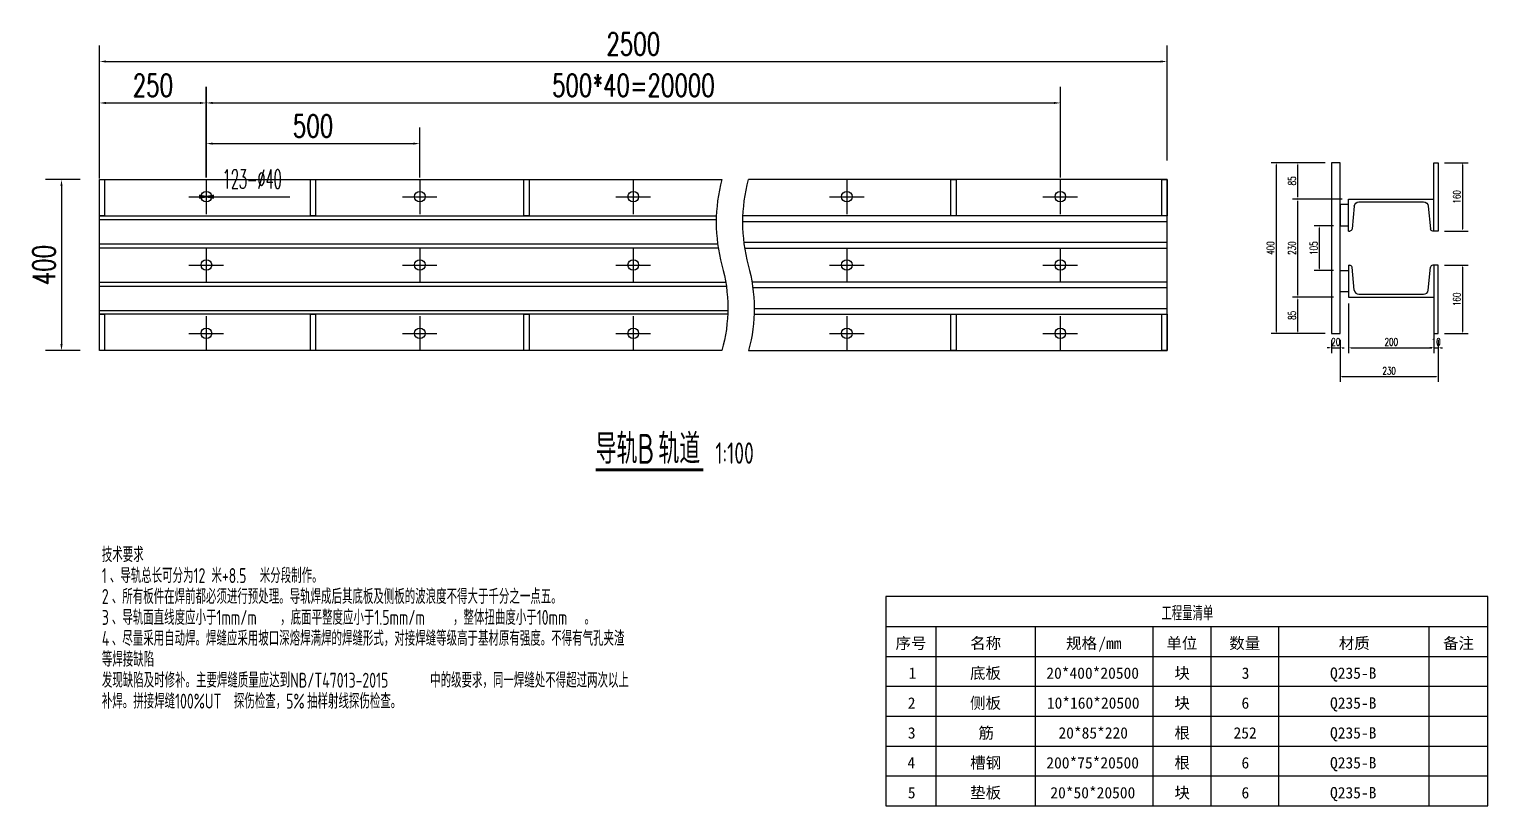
# Model space of a CAD drawing. Header units: millimetres. Extents: x -1443632 to -1307761, y 1430256 to 1527696.
# Drawn here: x -1438928 to -1435512, y 1500694 to 1502513 of the extents above; entities that cross this region are included whole.
import ezdxf

# ---------------------------------------------------------------- set-up
doc = ezdxf.new("R2010")
doc.units = ezdxf.units.MM
doc.header["$LTSCALE"] = 10
doc.layers.get('DEFPOINTS').update_dxf_attribs({"linetype": 'CONTINUOUS'})
for name, color, linetype in [('PUB_DIM', 3, 'CONTINUOUS'), ('PUB_TEXT', 7, 'CONTINUOUS'), ('W-STEEL_FRAME钢架', 3, 'CONTINUOUS'), ('WALL', 9, 'CONTINUOUS'), ('景-通用-文字', 7, 'CONTINUOUS'), ('钢', 172, 'CONTINUOUS')]:
    doc.layers.add(name, color=color, linetype=linetype)
doc.styles.add('_TCH_DIM', font='SIMPLEX.shx', dxfattribs={"width": 0.7, "bigfont": 'GBCBIG.shx'})
doc.styles.add('_TCH_TAB', font='SIMPLEX', dxfattribs={"bigfont": 'GBCBIG'})
doc.styles.get("Standard").update_dxf_attribs({"font": 'tssdeng.shx', "width": 0.7, "bigfont": 'hztxt.shx'})
doc.styles.add('STANDARD_T3', font='simplex.shx', dxfattribs={"width": 0.7, "bigfont": 'gbcbig.shx'})
doc.styles.add('图框', font='')
doc.styles.get('图框').set_extended_font_data('SimSun')
doc.dimstyles.new('W&&15', dxfattribs={"dimtxt": 52.5, "dimasz": 15, "dimexe": 37.5, "dimexo": 45, "dimgap": 15, "dimtad": 1, "dimdec": 0, "dimzin": 0, "dimdsep": 46, "dimtxsty": 'STANDARD_T3', "dimcen": 0.09, "dimclrd": 1, "dimclre": 1, "dimclrt": 7, "dimazin": 2, "dimtfac": 1, "dimtdec": 0, "dimtix": 1, "dimtmove": 2, "dimatfit": 3, "dimfxl": 0, "dimtolj": 1, "dimtzin": 0, "dimarcsym": 0})
doc.dimstyles.new('W&&5', dxfattribs={"dimtxt": 17.5, "dimasz": 5, "dimexe": 12.5, "dimexo": 15, "dimgap": 5, "dimtad": 1, "dimdec": 0, "dimzin": 0, "dimdsep": 46, "dimtxsty": 'STANDARD_T3', "dimcen": 0.09, "dimclrd": 1, "dimclre": 1, "dimclrt": 7, "dimazin": 2, "dimtfac": 1, "dimtdec": 0, "dimtix": 1, "dimtmove": 2, "dimatfit": 3, "dimfxl": 0, "dimtolj": 1, "dimtzin": 0, "dimarcsym": 0})

# ---------------------------------------------------------------- blocks, each defined once
blk = doc.blocks.new('A$C142B241B')
at = {"layer": 'W-STEEL_FRAME钢架', "color": 4}
for p, q in [((0, 75), (0, 0)), ((0, 75), (2.7, 75)), ((13.3, 16.9), (8.2, 70)), ((186.7, 16.9), (191.8, 70)), ((200, 75), (197.3, 75)), ((200, 75), (200, 0)), ((0, 0), (200, 0)), ((24.3, 7), (175.7, 7))]:
    blk.add_line(p, q, dxfattribs=at)
for centre, radius, start, end in [((2.7, 69.5), 5.5, 5.7106, 90), ((197.3, 69.5), 5.5, 90, 174.2894), ((24.3, 18), 11, 185.7106, 270), ((175.7, 18), 11, 270, 354.2894)]:
    blk.add_arc(centre, radius, start, end, dxfattribs=at)
blk = doc.blocks.new('*D616')
at = {"layer": 'DEFPOINTS', "color": 0, "transparency": 16777216}
for p in [(-1436007.6, 1502200.1), (-1435878.5, 1502200.1), (-1435878.5, 1501800.1)]:
    blk.add_point(p, dxfattribs=at)
at = {"layer": 'PUB_DIM', "color": 1, "lineweight": -2, "transparency": 16777216}
for p, q in [((-1435893.5, 1502200.1), (-1436020.1, 1502200.1)), ((-1436007.6, 1501805.1), (-1436007.6, 1502195.1)), ((-1435893.5, 1501800.1), (-1436020.1, 1501800.1))]:
    blk.add_line(p, q, dxfattribs=at)
at = {"layer": 'PUB_DIM', "color": 1, "transparency": 16777216}
for points in [[(-1436008.5, 1502195.1), (-1436006.8, 1502195.1), (-1436007.6, 1502200.1)], [(-1436008.5, 1501805.1), (-1436006.8, 1501805.1), (-1436007.6, 1501800.1)]]:
    blk.add_solid(points, dxfattribs=at)
at = {"layer": 'PUB_DIM', "color": 7, "transparency": 16777216, "insert": (-1436021.4, 1502000.1), "char_height": 17.5, "attachment_point": 5, "rotation": 90, "style": 'STANDARD_T3'}
blk.add_mtext('\\A1;400', dxfattribs=at)
blk = doc.blocks.new('*D617')
at = {"layer": 'DEFPOINTS', "color": 0, "transparency": 16777216}
for p in [(-1435858.5, 1501800.1), (-1435628.5, 1501800.1), (-1435628.5, 1501699.1)]:
    blk.add_point(p, dxfattribs=at)
at = {"layer": 'PUB_DIM', "color": 1, "lineweight": -2, "transparency": 16777216}
for p, q in [((-1435858.5, 1501785.1), (-1435858.5, 1501686.6)), ((-1435628.5, 1501785.1), (-1435628.5, 1501686.6)), ((-1435853.5, 1501699.1), (-1435633.5, 1501699.1))]:
    blk.add_line(p, q, dxfattribs=at)
at = {"layer": 'PUB_DIM', "color": 1, "transparency": 16777216}
for points in [[(-1435853.5, 1501700), (-1435853.5, 1501698.3), (-1435858.5, 1501699.1)], [(-1435633.5, 1501700), (-1435633.5, 1501698.3), (-1435628.5, 1501699.1)]]:
    blk.add_solid(points, dxfattribs=at)
at = {"layer": 'PUB_DIM', "color": 7, "transparency": 16777216, "insert": (-1435743.5, 1501712.9), "char_height": 17.5, "attachment_point": 5, "style": 'STANDARD_T3'}
blk.add_mtext('\\A1;230', dxfattribs=at)
blk = doc.blocks.new('*D618')
at = {"layer": 'DEFPOINTS', "color": 0, "transparency": 16777216}
for p in [(-1435838.5, 1501885.1), (-1435638.5, 1501885.1), (-1435638.5, 1501766.7)]:
    blk.add_point(p, dxfattribs=at)
at = {"layer": 'PUB_DIM', "color": 1, "lineweight": -2, "transparency": 16777216}
for p, q in [((-1435838.5, 1501870.1), (-1435838.5, 1501754.2)), ((-1435638.5, 1501870.1), (-1435638.5, 1501754.2)), ((-1435833.5, 1501766.7), (-1435643.5, 1501766.7))]:
    blk.add_line(p, q, dxfattribs=at)
at = {"layer": 'PUB_DIM', "color": 1, "transparency": 16777216}
for points in [[(-1435833.5, 1501767.5), (-1435833.5, 1501765.8), (-1435838.5, 1501766.7)], [(-1435643.5, 1501767.5), (-1435643.5, 1501765.8), (-1435638.5, 1501766.7)]]:
    blk.add_solid(points, dxfattribs=at)
at = {"layer": 'PUB_DIM', "color": 7, "transparency": 16777216, "insert": (-1435738.5, 1501780.4), "char_height": 17.5, "attachment_point": 5, "style": 'STANDARD_T3'}
blk.add_mtext('\\A1;200', dxfattribs=at)
blk = doc.blocks.new('*D530')
at = {"layer": 'DEFPOINTS', "color": 0, "transparency": 16777216}
for p in [(-1435878.5, 1501800.1), (-1435858.5, 1501800.1), (-1435858.5, 1501766.7)]:
    blk.add_point(p, dxfattribs=at)
at = {"layer": 'PUB_DIM', "color": 1, "lineweight": -2, "transparency": 16777216}
for p, q in [((-1435883.5, 1501766.7), (-1435888.5, 1501766.7)), ((-1435878.5, 1501785.1), (-1435878.5, 1501754.2)), ((-1435878.5, 1501766.7), (-1435858.5, 1501766.7)), ((-1435858.5, 1501785.1), (-1435858.5, 1501754.2)), ((-1435853.5, 1501766.7), (-1435848.5, 1501766.7))]:
    blk.add_line(p, q, dxfattribs=at)
at = {"layer": 'PUB_DIM', "color": 1, "transparency": 16777216}
for points in [[(-1435883.5, 1501767.5), (-1435883.5, 1501765.8), (-1435878.5, 1501766.7)], [(-1435853.5, 1501767.5), (-1435853.5, 1501765.8), (-1435858.5, 1501766.7)]]:
    blk.add_solid(points, dxfattribs=at)
at = {"layer": 'PUB_DIM', "color": 7, "transparency": 16777216, "insert": (-1435868.5, 1501780.4), "char_height": 17.5, "attachment_point": 5, "style": 'STANDARD_T3'}
blk.add_mtext('\\A1;20', dxfattribs=at)
blk = doc.blocks.new('*D531')
at = {"layer": 'DEFPOINTS', "color": 0, "transparency": 16777216}
for p in [(-1435638.5, 1501800.1), (-1435628.5, 1501800.1), (-1435628.5, 1501766.7)]:
    blk.add_point(p, dxfattribs=at)
at = {"layer": 'PUB_DIM', "color": 1, "lineweight": -2, "transparency": 16777216}
for p, q in [((-1435643.5, 1501766.7), (-1435648.5, 1501766.7)), ((-1435638.5, 1501785.1), (-1435638.5, 1501754.2)), ((-1435638.5, 1501766.7), (-1435628.5, 1501766.7)), ((-1435628.5, 1501785.1), (-1435628.5, 1501754.2)), ((-1435623.5, 1501766.7), (-1435618.5, 1501766.7))]:
    blk.add_line(p, q, dxfattribs=at)
at = {"layer": 'PUB_DIM', "color": 1, "transparency": 16777216}
for points in [[(-1435643.5, 1501767.5), (-1435643.5, 1501765.8), (-1435638.5, 1501766.7)], [(-1435623.5, 1501767.5), (-1435623.5, 1501765.8), (-1435628.5, 1501766.7)]]:
    blk.add_solid(points, dxfattribs=at)
at = {"layer": 'PUB_DIM', "color": 7, "transparency": 16777216, "insert": (-1435633.5, 1501780.4), "char_height": 17.5, "attachment_point": 5, "style": 'STANDARD_T3'}
blk.add_mtext('\\A1;10', dxfattribs=at)
blk = doc.blocks.new('*D619')
at = {"layer": 'DEFPOINTS', "color": 0, "transparency": 16777216}
for p in [(-1435957.2, 1502115.1), (-1435838.5, 1502115.1), (-1435858.5, 1501885.1)]:
    blk.add_point(p, dxfattribs=at)
at = {"layer": 'PUB_DIM', "color": 1, "lineweight": -2, "transparency": 16777216}
for p, q in [((-1435853.5, 1502115.1), (-1435969.7, 1502115.1)), ((-1435957.2, 1501890.1), (-1435957.2, 1502110.1)), ((-1435873.5, 1501885.1), (-1435969.7, 1501885.1))]:
    blk.add_line(p, q, dxfattribs=at)
at = {"layer": 'PUB_DIM', "color": 1, "transparency": 16777216}
for points in [[(-1435958.1, 1502110.1), (-1435956.4, 1502110.1), (-1435957.2, 1502115.1)], [(-1435958.1, 1501890.1), (-1435956.4, 1501890.1), (-1435957.2, 1501885.1)]]:
    blk.add_solid(points, dxfattribs=at)
at = {"layer": 'PUB_DIM', "color": 7, "transparency": 16777216, "insert": (-1435971, 1502000.1), "char_height": 17.5, "attachment_point": 5, "rotation": 90, "style": 'STANDARD_T3'}
blk.add_mtext('\\A1;230', dxfattribs=at)
blk = doc.blocks.new('*D620')
at = {"layer": 'DEFPOINTS', "color": 0, "transparency": 16777216}
for p in [(-1435628.5, 1501960.1), (-1435571.3, 1501960.1), (-1435628.5, 1501800.1)]:
    blk.add_point(p, dxfattribs=at)
at = {"layer": 'PUB_DIM', "color": 1, "lineweight": -2, "transparency": 16777216}
for p, q in [((-1435613.5, 1501960.1), (-1435558.8, 1501960.1)), ((-1435571.3, 1501805.1), (-1435571.3, 1501955.1)), ((-1435613.5, 1501800.1), (-1435558.8, 1501800.1))]:
    blk.add_line(p, q, dxfattribs=at)
at = {"layer": 'PUB_DIM', "color": 1, "transparency": 16777216}
for points in [[(-1435572.2, 1501955.1), (-1435570.5, 1501955.1), (-1435571.3, 1501960.1)], [(-1435572.2, 1501805.1), (-1435570.5, 1501805.1), (-1435571.3, 1501800.1)]]:
    blk.add_solid(points, dxfattribs=at)
at = {"layer": 'PUB_DIM', "color": 7, "transparency": 16777216, "insert": (-1435585.1, 1501880.1), "char_height": 17.5, "attachment_point": 5, "rotation": 90, "style": 'STANDARD_T3'}
blk.add_mtext('\\A1;160', dxfattribs=at)
blk = doc.blocks.new('*D621')
at = {"layer": 'DEFPOINTS', "color": 0, "transparency": 16777216}
for p in [(-1435628.5, 1502200.1), (-1435571.3, 1502200.1), (-1435628.5, 1502040.1)]:
    blk.add_point(p, dxfattribs=at)
at = {"layer": 'PUB_DIM', "color": 1, "lineweight": -2, "transparency": 16777216}
for p, q in [((-1435613.5, 1502200.1), (-1435558.8, 1502200.1)), ((-1435571.3, 1502045.1), (-1435571.3, 1502195.1)), ((-1435613.5, 1502040.1), (-1435558.8, 1502040.1))]:
    blk.add_line(p, q, dxfattribs=at)
at = {"layer": 'PUB_DIM', "color": 1, "transparency": 16777216}
for points in [[(-1435572.2, 1502195.1), (-1435570.5, 1502195.1), (-1435571.3, 1502200.1)], [(-1435572.2, 1502045.1), (-1435570.5, 1502045.1), (-1435571.3, 1502040.1)]]:
    blk.add_solid(points, dxfattribs=at)
at = {"layer": 'PUB_DIM', "color": 7, "transparency": 16777216, "insert": (-1435585.1, 1502120.1), "char_height": 17.5, "attachment_point": 5, "rotation": 90, "style": 'STANDARD_T3'}
blk.add_mtext('\\A1;160', dxfattribs=at)
blk = doc.blocks.new('*D532')
at = {"layer": 'DEFPOINTS', "color": 0, "transparency": 16777216}
for p in [(-1435957.2, 1501885.1), (-1435858.5, 1501885.1), (-1435878.5, 1501800.1)]:
    blk.add_point(p, dxfattribs=at)
at = {"layer": 'PUB_DIM', "color": 1, "lineweight": -2, "transparency": 16777216}
for p, q in [((-1435873.5, 1501885.1), (-1435969.7, 1501885.1)), ((-1435957.2, 1501805.1), (-1435957.2, 1501880.1)), ((-1435893.5, 1501800.1), (-1435969.7, 1501800.1))]:
    blk.add_line(p, q, dxfattribs=at)
at = {"layer": 'PUB_DIM', "color": 1, "transparency": 16777216}
for points in [[(-1435958.1, 1501880.1), (-1435956.4, 1501880.1), (-1435957.2, 1501885.1)], [(-1435958.1, 1501805.1), (-1435956.4, 1501805.1), (-1435957.2, 1501800.1)]]:
    blk.add_solid(points, dxfattribs=at)
at = {"layer": 'PUB_DIM', "color": 7, "transparency": 16777216, "insert": (-1435971, 1501842.6), "char_height": 17.5, "attachment_point": 5, "rotation": 90, "style": 'STANDARD_T3'}
blk.add_mtext('\\A1;85', dxfattribs=at)
blk = doc.blocks.new('*D533')
at = {"layer": 'DEFPOINTS', "color": 0, "transparency": 16777216}
for p in [(-1435957.2, 1502200.1), (-1435878.5, 1502200.1), (-1435858.5, 1502115.1)]:
    blk.add_point(p, dxfattribs=at)
at = {"layer": 'PUB_DIM', "color": 1, "lineweight": -2, "transparency": 16777216}
for p, q in [((-1435893.5, 1502200.1), (-1435969.7, 1502200.1)), ((-1435957.2, 1502120.1), (-1435957.2, 1502195.1)), ((-1435873.5, 1502115.1), (-1435969.7, 1502115.1))]:
    blk.add_line(p, q, dxfattribs=at)
at = {"layer": 'PUB_DIM', "color": 1, "transparency": 16777216}
for points in [[(-1435958.1, 1502195.1), (-1435956.4, 1502195.1), (-1435957.2, 1502200.1)], [(-1435958.1, 1502120.1), (-1435956.4, 1502120.1), (-1435957.2, 1502115.1)]]:
    blk.add_solid(points, dxfattribs=at)
at = {"layer": 'PUB_DIM', "color": 7, "transparency": 16777216, "insert": (-1435971, 1502157.6), "char_height": 17.5, "attachment_point": 5, "rotation": 90, "style": 'STANDARD_T3'}
blk.add_mtext('\\A1;85', dxfattribs=at)
blk = doc.blocks.new('*D622')
at = {"layer": 'DEFPOINTS', "color": 0, "transparency": 16777216}
for p in [(-1435906.5, 1502052.6), (-1435858.5, 1502052.6), (-1435858.5, 1501947.6)]:
    blk.add_point(p, dxfattribs=at)
at = {"layer": 'PUB_DIM', "color": 1, "lineweight": -2, "transparency": 16777216}
for p, q in [((-1435873.5, 1502052.6), (-1435919, 1502052.6)), ((-1435906.5, 1501952.6), (-1435906.5, 1502047.6)), ((-1435873.5, 1501947.6), (-1435919, 1501947.6))]:
    blk.add_line(p, q, dxfattribs=at)
at = {"layer": 'PUB_DIM', "color": 1, "transparency": 16777216}
for points in [[(-1435907.3, 1502047.6), (-1435905.6, 1502047.6), (-1435906.5, 1502052.6)], [(-1435907.3, 1501952.6), (-1435905.6, 1501952.6), (-1435906.5, 1501947.6)]]:
    blk.add_solid(points, dxfattribs=at)
at = {"layer": 'PUB_DIM', "color": 7, "transparency": 16777216, "insert": (-1435920.2, 1502000.1), "char_height": 17.5, "attachment_point": 5, "rotation": 90, "style": 'STANDARD_T3'}
blk.add_mtext('\\A1;105', dxfattribs=at)
blk = doc.blocks.new('*D605')
at = {"layer": 'DEFPOINTS', "color": 0, "transparency": 16777216}
for p in [(-1438513.8, 1502340), (-1438763.7, 1502117.9), (-1438513.8, 1502120.3)]:
    blk.add_point(p, dxfattribs=at)
at = {"layer": 'WALL', "color": 1, "lineweight": -2, "transparency": 16777216}
for p, q in [((-1438763.7, 1502162.9), (-1438763.7, 1502377.5)), ((-1438513.8, 1502165.3), (-1438513.8, 1502377.5)), ((-1438748.7, 1502340), (-1438528.8, 1502340))]:
    blk.add_line(p, q, dxfattribs=at)
at = {"layer": 'WALL', "color": 1, "transparency": 16777216}
for points in [[(-1438748.7, 1502342.5), (-1438748.7, 1502337.5), (-1438763.7, 1502340)], [(-1438528.8, 1502342.5), (-1438528.8, 1502337.5), (-1438513.8, 1502340)]]:
    blk.add_solid(points, dxfattribs=at)
at = {"layer": 'WALL', "color": 7, "transparency": 16777216, "insert": (-1438638.8, 1502381.3), "char_height": 52.5, "attachment_point": 5, "style": 'STANDARD_T3'}
blk.add_mtext('\\A1;250', dxfattribs=at)
blk = doc.blocks.new('*D606')
at = {"layer": 'DEFPOINTS', "color": 0, "transparency": 16777216}
for p in [(-1436263.7, 1502437.1), (-1438763.7, 1502160.4), (-1436263.7, 1502160.4)]:
    blk.add_point(p, dxfattribs=at)
at = {"layer": 'WALL', "color": 1, "lineweight": -2, "transparency": 16777216}
for p, q in [((-1438763.7, 1502205.4), (-1438763.7, 1502474.6)), ((-1436263.7, 1502205.4), (-1436263.7, 1502474.6)), ((-1438748.7, 1502437.1), (-1436278.7, 1502437.1))]:
    blk.add_line(p, q, dxfattribs=at)
at = {"layer": 'WALL', "color": 1, "transparency": 16777216}
for points in [[(-1438748.7, 1502439.6), (-1438748.7, 1502434.6), (-1438763.7, 1502437.1)], [(-1436278.7, 1502439.6), (-1436278.7, 1502434.6), (-1436263.7, 1502437.1)]]:
    blk.add_solid(points, dxfattribs=at)
at = {"layer": 'WALL', "color": 7, "transparency": 16777216, "insert": (-1437513.7, 1502478.3), "char_height": 52.5, "attachment_point": 5, "style": 'STANDARD_T3'}
blk.add_mtext('\\A1;2500', dxfattribs=at)
blk = doc.blocks.new('*D607')
at = {"layer": 'DEFPOINTS', "color": 0, "transparency": 16777216}
for p in [(-1436513.5, 1502340), (-1438513.5, 1502120.5), (-1436513.5, 1502120.5)]:
    blk.add_point(p, dxfattribs=at)
at = {"layer": 'WALL', "color": 1, "lineweight": -2, "transparency": 16777216}
for p, q in [((-1438513.5, 1502165.5), (-1438513.5, 1502377.5)), ((-1436513.5, 1502165.5), (-1436513.5, 1502377.5)), ((-1438498.5, 1502340), (-1436528.5, 1502340))]:
    blk.add_line(p, q, dxfattribs=at)
at = {"layer": 'WALL', "color": 1, "transparency": 16777216}
for points in [[(-1438498.5, 1502342.5), (-1438498.5, 1502337.5), (-1438513.5, 1502340)], [(-1436528.5, 1502342.5), (-1436528.5, 1502337.5), (-1436513.5, 1502340)]]:
    blk.add_solid(points, dxfattribs=at)
at = {"layer": 'WALL', "color": 7, "transparency": 16777216, "insert": (-1437513.5, 1502381.3), "char_height": 52.5, "attachment_point": 5, "style": 'STANDARD_T3'}
blk.add_mtext('\\A1;500*40=20000', dxfattribs=at)
blk = doc.blocks.new('*D608')
at = {"layer": 'DEFPOINTS', "color": 0, "transparency": 16777216}
for p in [(-1438013.8, 1502244.8), (-1438513.5, 1502120.5), (-1438013.8, 1502120.2)]:
    blk.add_point(p, dxfattribs=at)
at = {"layer": 'WALL', "color": 1, "lineweight": -2, "transparency": 16777216}
for p, q in [((-1438513.5, 1502165.5), (-1438513.5, 1502282.3)), ((-1438013.8, 1502165.2), (-1438013.8, 1502282.3)), ((-1438498.5, 1502244.8), (-1438028.8, 1502244.8))]:
    blk.add_line(p, q, dxfattribs=at)
at = {"layer": 'WALL', "color": 1, "transparency": 16777216}
for points in [[(-1438498.5, 1502247.3), (-1438498.5, 1502242.3), (-1438513.5, 1502244.8)], [(-1438028.8, 1502247.3), (-1438028.8, 1502242.3), (-1438013.8, 1502244.8)]]:
    blk.add_solid(points, dxfattribs=at)
at = {"layer": 'WALL', "color": 7, "transparency": 16777216, "insert": (-1438263.7, 1502286.1), "char_height": 52.5, "attachment_point": 5, "style": 'STANDARD_T3'}
blk.add_mtext('\\A1;500', dxfattribs=at)
blk = doc.blocks.new('*D609')
at = {"layer": 'DEFPOINTS', "color": 0, "transparency": 16777216}
for p in [(-1438763.7, 1502160.4), (-1438852.8, 1501760.2), (-1438763.7, 1501760.2)]:
    blk.add_point(p, dxfattribs=at)
at = {"layer": 'WALL', "color": 1, "lineweight": -2, "transparency": 16777216}
for p, q in [((-1438808.7, 1502160.4), (-1438890.3, 1502160.4)), ((-1438852.8, 1502145.4), (-1438852.8, 1501775.2)), ((-1438808.7, 1501760.2), (-1438890.3, 1501760.2))]:
    blk.add_line(p, q, dxfattribs=at)
at = {"layer": 'WALL', "color": 1, "transparency": 16777216}
for points in [[(-1438855.3, 1502145.4), (-1438850.3, 1502145.4), (-1438852.8, 1502160.4)], [(-1438855.3, 1501775.2), (-1438850.3, 1501775.2), (-1438852.8, 1501760.2)]]:
    blk.add_solid(points, dxfattribs=at)
at = {"layer": 'WALL', "color": 7, "transparency": 16777216, "insert": (-1438894, 1501960.3), "char_height": 52.5, "attachment_point": 5, "rotation": 90, "style": 'STANDARD_T3'}
blk.add_mtext('\\A1;400', dxfattribs=at)

msp = doc.modelspace()

# ---------------------------------------------------------------- linework, layer by layer
at = {"layer": 'WALL', "color": 1}
for points in [[(-1438531.1, 1502120.5, 9.9, 0, 0), (-1438501.1, 1502120.5, 0, 0, 0)], [(-1438496, 1502120.5, 9.9, 0, 0), (-1438526, 1502120.5, 0, 0, 0)]]:
    msp.add_lwpolyline(points, format="xyseb", dxfattribs=at)
msp.add_lwpolyline([(-1438526, 1502120.5), (-1438501.1, 1502120.5), (-1438318.3, 1502120.5)], dxfattribs=at)
at = {"layer": 'WALL', "color": 3, "const_width": 7}
msp.add_lwpolyline([(-1437601.9, 1501481.1), (-1437349.4, 1501481.1)], dxfattribs=at)
at = {"layer": '景-通用-文字'}
msp.add_lwpolyline([(-1436922.1, 1500694.1), (-1435512.4, 1500694.1), (-1435512.4, 1501184.1), (-1436922.1, 1501184.1)], close=True, dxfattribs=at)
for points in [[(-1436922.1, 1501114.1), (-1435512.4, 1501114.1)], [(-1436805, 1501114.1), (-1436805, 1500694.1)], [(-1436572.6, 1501114.1), (-1436572.6, 1500694.1)], [(-1436297, 1501114.1), (-1436297, 1500694.1)], [(-1436160.9, 1501114.1), (-1436160.9, 1500694.1)], [(-1436002.4, 1501114.1), (-1436002.4, 1500694.1)], [(-1435650.4, 1501114.1), (-1435650.4, 1500694.1)], [(-1436922.1, 1501044.1), (-1435512.4, 1501044.1)], [(-1436922.1, 1500974.1), (-1435512.4, 1500974.1)], [(-1436922.1, 1500904.1), (-1435512.4, 1500904.1)], [(-1436922.1, 1500834.1), (-1435512.4, 1500834.1)], [(-1436922.1, 1500764.1), (-1435512.4, 1500764.1)]]:
    msp.add_lwpolyline(points, dxfattribs=at)
at = {"layer": '钢'}
for p, q in [((-1438513.7, 1502160.4), (-1438513.7, 1502079.9)), ((-1438013.8, 1502160.4), (-1438013.8, 1502079.9)), ((-1437513.8, 1502160.4), (-1437513.8, 1502079.9)), ((-1437013.6, 1502160.4), (-1437013.6, 1502079.9)), ((-1436513.7, 1502160.4), (-1436513.7, 1502079.9)), ((-1438554.4, 1502120.3), (-1438473.3, 1502120.3)), ((-1438054.5, 1502120.3), (-1437973.4, 1502120.3)), ((-1437554.6, 1502120.3), (-1437473.4, 1502120.3)), ((-1437054.3, 1502120.3), (-1436973.2, 1502120.3)), ((-1436554.4, 1502120.3), (-1436473.3, 1502120.3)), ((-1438513.7, 1502000.6), (-1438513.7, 1501920.1)), ((-1438013.8, 1502000.6), (-1438013.8, 1501920.1)), ((-1437513.8, 1502000.6), (-1437513.8, 1501920.1)), ((-1437013.6, 1502000.6), (-1437013.6, 1501920.1)), ((-1436513.7, 1502000.6), (-1436513.7, 1501920.1)), ((-1438554.4, 1501960.5), (-1438473.3, 1501960.5)), ((-1438054.5, 1501960.5), (-1437973.4, 1501960.5)), ((-1437554.6, 1501960.5), (-1437473.4, 1501960.5)), ((-1437054.3, 1501960.5), (-1436973.2, 1501960.5)), ((-1436554.4, 1501960.5), (-1436473.3, 1501960.5)), ((-1438513.7, 1501840.4), (-1438513.7, 1501759.9)), ((-1438013.8, 1501840.4), (-1438013.8, 1501759.9)), ((-1437513.8, 1501840.4), (-1437513.8, 1501759.9)), ((-1437013.6, 1501840.4), (-1437013.6, 1501759.9)), ((-1436513.7, 1501840.4), (-1436513.7, 1501759.9)), ((-1438554.4, 1501800.3), (-1438473.3, 1501800.3)), ((-1438054.5, 1501800.3), (-1437973.4, 1501800.3)), ((-1437554.6, 1501800.3), (-1437473.4, 1501800.3)), ((-1437054.3, 1501800.3), (-1436973.2, 1501800.3)), ((-1436554.4, 1501800.3), (-1436473.3, 1501800.3))]:
    msp.add_line(p, q, dxfattribs=at)
for points in [[(-1435858.5, 1501800.1), (-1435858.5, 1502200.1), (-1435878.5, 1502200.1), (-1435878.5, 1501800.1)], [(-1435628.5, 1502200.1), (-1435628.5, 1502040.1), (-1435638.5, 1502040.1), (-1435638.5, 1502200.1)], [(-1438763.7, 1502160.4), (-1438751.7, 1502160.4), (-1438751.7, 1502075.4), (-1438763.7, 1502075.4)], [(-1438269.7, 1502160.4), (-1438257.7, 1502160.4), (-1438257.7, 1502075.4), (-1438269.7, 1502075.4)], [(-1437769.8, 1502160.4), (-1437757.8, 1502160.4), (-1437757.8, 1502075.4), (-1437769.8, 1502075.4)], [(-1436769.9, 1502160.4), (-1436757.7, 1502160.4), (-1436757.7, 1502075.4), (-1436769.9, 1502075.4)], [(-1436275.7, 1502160.4), (-1436263.7, 1502160.4), (-1436263.7, 1502075.4), (-1436275.7, 1502075.4)], [(-1435838.5, 1502052.6), (-1435838.5, 1502102.6), (-1435858.5, 1502102.6), (-1435858.5, 1502052.6)], [(-1435628.5, 1501800.1), (-1435628.5, 1501960.1), (-1435638.5, 1501960.1), (-1435638.5, 1501800.1)], [(-1435838.5, 1501947.6), (-1435838.5, 1501897.6), (-1435858.5, 1501897.6), (-1435858.5, 1501947.6)], [(-1438763.7, 1501845.2), (-1438751.7, 1501845.2), (-1438751.7, 1501760.2), (-1438763.7, 1501760.2)], [(-1438269.7, 1501845.2), (-1438257.7, 1501845.2), (-1438257.7, 1501760.2), (-1438269.7, 1501760.2)], [(-1437769.8, 1501845.2), (-1437757.8, 1501845.2), (-1437757.8, 1501760.2), (-1437769.8, 1501760.2)], [(-1436769.9, 1501845.2), (-1436757.7, 1501845.2), (-1436757.7, 1501760.2), (-1436769.9, 1501760.2)], [(-1436275.7, 1501845.2), (-1436263.7, 1501845.2), (-1436263.7, 1501760.2), (-1436275.7, 1501760.2)]]:
    msp.add_lwpolyline(points, close=True, dxfattribs=at)
for points in [[(-1437306.1, 1502160.4, 0.133307), (-1437306.1, 1501960.3, -0.137598), (-1437306.1, 1501760.2), (-1438763.7, 1501760.2), (-1438763.7, 1502160.4), (-1437306.1, 1502160.4)], [(-1437244.4, 1502160.4, 0.133307), (-1437244.4, 1501960.3, -0.133383), (-1437243.5, 1501760.2), (-1436263.7, 1501760.2), (-1436263.7, 1502160.4), (-1437243.5, 1502160.4)]]:
    msp.add_lwpolyline(points, format="xyb", dxfattribs=at)
for points in [[(-1437319.4, 1502066.4), (-1438763.7, 1502066.4), (-1438763.7, 1502075.4), (-1437319.1, 1502075.4)], [(-1437257.7, 1502062.8), (-1436263.7, 1502062.8), (-1436263.7, 1502075.4), (-1437257.4, 1502075.4)], [(-1437314.7, 1502000.3), (-1438763.7, 1502000.3), (-1438763.7, 1502010.5), (-1437316.1, 1502010.5)], [(-1437252.9, 1502000.3), (-1436263.7, 1502000.3), (-1436263.7, 1502012.9), (-1437254.7, 1502012.9)], [(-1437295.7, 1501910.5), (-1438763.7, 1501910.5), (-1438763.7, 1501920.4), (-1437297.2, 1501920.4)], [(-1437233.7, 1501907.8), (-1436263.7, 1501907.8), (-1436263.7, 1501920.4), (-1437235.5, 1501920.4)], [(-1437230.9, 1501845.2), (-1436263.7, 1501845.2), (-1436263.7, 1501857.8), (-1437230.6, 1501857.8)], [(-1437292.6, 1501845.2), (-1438763.7, 1501845.2), (-1438763.7, 1501854.2), (-1437292.4, 1501854.2)]]:
    msp.add_lwpolyline(points, dxfattribs=at)
for centre in [(-1438513.5, 1502120.5), (-1438013.6, 1502120.5), (-1437513.7, 1502120.5), (-1437013.5, 1502120.5), (-1436513.5, 1502120.5), (-1438513.5, 1501960.6), (-1438013.6, 1501960.6), (-1437513.7, 1501960.6), (-1437013.5, 1501960.6), (-1436513.5, 1501960.6), (-1438513.5, 1501800.5), (-1438013.6, 1501800.5), (-1437513.7, 1501800.5), (-1437013.5, 1501800.5), (-1436513.5, 1501800.5)]:
    msp.add_circle(centre, 12.4, dxfattribs=at)

# ---------------------------------------------------------------- block references
at = {"layer": '钢', "xscale": -1, "rotation": 180}
msp.add_blockref('A$C142B241B', (-1435838.5, 1502115.1), dxfattribs=at)
at = {"layer": '钢'}
msp.add_blockref('A$C142B241B', (-1435838.5, 1501885.1), dxfattribs=at)

# ---------------------------------------------------------------- texts
at = {"layer": 'PUB_TEXT', "color": 7, "width": 0.7}
for s, height, p in [('导轨', 70, (-1437601.9, 1501495.1)), ('B', 70, (-1437503.9, 1501495.1)), ('轨道', 70, (-1437454.9, 1501495.1)), ('1:100', 50, (-1437321.4, 1501495.1))]:
    msp.add_text(s, height=height, dxfattribs=at).set_placement(p)
at = {"layer": 'WALL', "color": 7, "style": '_TCH_DIM', "width": 0.494118}
msp.add_text('123-%%c40', height=44.62, dxfattribs=at).set_placement((-1438475.1, 1502139.4))
at = {"layer": 'WALL', "color": 0, "width": 0.7}
for s, p in [('技术要求', (-1438758.3, 1501264.8)), ('1', (-1438758.3, 1501215.8)), ('、导轨总长可分为', (-1438739.6, 1501215.8)), ('12', (-1438543.6, 1501215.8)), ('米', (-1438501.6, 1501215.8)), ('+8.5', (-1438477.1, 1501215.8)), ('米分段制作。', (-1438388.4, 1501215.8)), ('2', (-1438758.3, 1501166.8)), ('、所有板件在焊前都必须进行预处理。导轨焊成后其底板及侧板的波浪度不得大于千分之一点五。', (-1438734.9, 1501166.8)), ('3', (-1438758.3, 1501117.8)), ('、导轨面直线度应小于', (-1438734.9, 1501117.8)), ('1mm/m', (-1438489.9, 1501117.8)), ('，底面平整度应小于', (-1438340.6, 1501117.8)), ('1.5mm/m', (-1438120.1, 1501117.8)), ('，整体扭曲度小于', (-1437935.8, 1501117.8)), ('10mm', (-1437739.8, 1501117.8)), ('4', (-1438758.3, 1501068.8)), ('、尽量采用自动焊。焊缝应采用坡口深熔焊满焊的焊缝形式，对接焊缝等级高于基材原有强度。不得有气孔夹渣', (-1438734.9, 1501068.8)), ('。', (-1437627.8, 1501117.8)), ('等焊接缺陷', (-1438758.3, 1501019.8)), ('发现缺陷及时修补。主要焊缝质量应达到', (-1438758.3, 1500970.8)), ('NB/T47013-2015', (-1438317.3, 1500970.8)), ('中的级要求，同一焊缝处不得超过两次以上', (-1437989.4, 1500970.8)), ('补焊。拼接焊缝', (-1438758.3, 1500921.8)), ('100%UT', (-1438586.8, 1500921.8)), ('探伤检查，', (-1438449.1, 1500921.8)), ('5%', (-1438326.6, 1500921.8)), ('抽样射线探伤检查。', (-1438277.6, 1500921.8))]:
    msp.add_text(s, height=35, dxfattribs=at).set_placement(p)
at = {"layer": '景-通用-文字'}
for s, height, style, p in [('工程量清单', 33.76, '_TCH_TAB', (-1436276.8, 1501128.1)), ('序号', 26.58, '图框', (-1436899.5, 1501061.6)), ('名称', 26.58, '图框', (-1436724.7, 1501061.6)), ('规格', 26.58, '图框', (-1436500.2, 1501061.6)), ('/mm', 26.58, '图框', (-1436424.6, 1501061.6)), ('单位', 26.58, '图框', (-1436265.2, 1501061.6)), ('数量', 26.58, '图框', (-1436117.8, 1501061.6)), ('材质', 26.58, '图框', (-1435861.3, 1501061.6)), ('备注', 26.58, '图框', (-1435617.3, 1501061.6)), ('1', 26.6, '图框', (-1436868.9, 1500991.6)), ('底板', 26.58, '图框', (-1436725.1, 1500991.6)), ('20*400*20500', 26.582, '图框', (-1436546.3, 1500991.6)), ('块', 26.6, '图框', (-1436246.4, 1500991.6)), ('3', 26.6, '图框', (-1436088.8, 1500991.6)), ('Q235-B', 26.58, '图框', (-1435881.9, 1500991.6)), ('2', 26.6, '图框', (-1436870.9, 1500921.6)), ('侧板', 26.58, '图框', (-1436725.1, 1500921.6)), ('10*160*20500', 26.582, '图框', (-1436545.1, 1500921.6)), ('块', 26.6, '图框', (-1436246.4, 1500921.6)), ('6', 26.6, '图框', (-1436089.3, 1500921.6)), ('Q235-B', 26.58, '图框', (-1435881.9, 1500921.6)), ('3', 26.6, '图框', (-1436870.7, 1500851.6)), ('筋', 26.6, '图框', (-1436705.4, 1500851.6)), ('20*85*220', 26.58, '图框', (-1436517.9, 1500851.6)), ('根', 26.6, '图框', (-1436246.4, 1500851.6)), ('252', 26.58, '图框', (-1436107.9, 1500851.6)), ('Q235-B', 26.58, '图框', (-1435881.9, 1500851.6)), ('4', 26.6, '图框', (-1436871.7, 1500781.6)), ('槽钢', 26.58, '图框', (-1436724.7, 1500781.6)), ('200*75*20500', 26.582, '图框', (-1436546.3, 1500781.6)), ('根', 26.6, '图框', (-1436246.4, 1500781.6)), ('6', 26.6, '图框', (-1436089.3, 1500781.6)), ('Q235-B', 26.58, '图框', (-1435881.9, 1500781.6)), ('5', 26.6, '图框', (-1436870.7, 1500711.6)), ('垫板', 26.58, '图框', (-1436724.8, 1500711.6)), ('20*50*20500', 26.582, '图框', (-1436536.9, 1500711.6)), ('块', 26.6, '图框', (-1436246.4, 1500711.6)), ('6', 26.6, '图框', (-1436089.3, 1500711.6)), ('Q235-B', 26.58, '图框', (-1435881.9, 1500711.6))]:
    msp.add_text(s, height=height, dxfattribs=dict(at, style=style)).set_placement(p)

# ---------------------------------------------------------------- dimensions: what is measured, and where the dimension line sits
at = {"layer": 'PUB_DIM', "color": 0}
for base, p1, p2, angle, picture, middle in [((-1436007.6, 1502200.1), (-1435878.5, 1501800.1), (-1435878.5, 1502200.1), 90, '*D616', (-1436021.4, 1502000.1)), ((-1435957.2, 1502200.1), (-1435858.5, 1502115.1), (-1435878.5, 1502200.1), 90, '*D533', (-1435971, 1502157.6)), ((-1435571.3, 1502200.1), (-1435628.5, 1502040.1), (-1435628.5, 1502200.1), 90, '*D621', (-1435585.1, 1502120.1)), ((-1435957.2, 1502115.1), (-1435858.5, 1501885.1), (-1435838.5, 1502115.1), 90, '*D619', (-1435971, 1502000.1)), ((-1435906.5, 1502052.6), (-1435858.5, 1501947.6), (-1435858.5, 1502052.6), 90, '*D622', (-1435920.2, 1502000.1)), ((-1435571.3, 1501960.1), (-1435628.5, 1501800.1), (-1435628.5, 1501960.1), 90, '*D620', (-1435585.1, 1501880.1)), ((-1435957.2, 1501885.1), (-1435878.5, 1501800.1), (-1435858.5, 1501885.1), 90, '*D532', (-1435971, 1501842.6)), ((-1435638.5, 1501766.7), (-1435838.5, 1501885.1), (-1435638.5, 1501885.1), 180, '*D618', (-1435738.5, 1501780.4)), ((-1435858.5, 1501766.7), (-1435878.5, 1501800.1), (-1435858.5, 1501800.1), 180, '*D530', (-1435868.5, 1501780.4)), ((-1435628.5, 1501699.1), (-1435858.5, 1501800.1), (-1435628.5, 1501800.1), 180, '*D617', (-1435743.5, 1501712.9)), ((-1435628.5, 1501766.7), (-1435638.5, 1501800.1), (-1435628.5, 1501800.1), 180, '*D531', (-1435633.5, 1501780.4))]:
    dim = msp.add_linear_dim(base=base, p1=p1, p2=p2, angle=angle, dimstyle='W&&5', dxfattribs=at)
    dim.commit()
    dim.dimension.update_dxf_attribs({"geometry": picture, "text_midpoint": middle})
at = {"layer": 'WALL'}
for base, p1, p2, picture, middle in [((-1436263.7, 1502437.1), (-1438763.7, 1502160.4), (-1436263.7, 1502160.4), '*D606', (-1437513.7, 1502478.3)), ((-1438513.8, 1502340), (-1438763.7, 1502117.9), (-1438513.8, 1502120.3), '*D605', (-1438638.8, 1502381.3)), ((-1438013.8, 1502244.8), (-1438513.5, 1502120.5), (-1438013.8, 1502120.2), '*D608', (-1438263.7, 1502286.1))]:
    dim = msp.add_linear_dim(base=base, p1=p1, p2=p2, dimstyle='W&&15', dxfattribs=at)
    dim.commit()
    dim.dimension.update_dxf_attribs({"geometry": picture, "text_midpoint": middle})
dim = msp.add_linear_dim(base=(-1436513.5, 1502340), p1=(-1438513.5, 1502120.5), p2=(-1436513.5, 1502120.5), text='500*40=20000', dimstyle='W&&15', dxfattribs=at)
dim.commit()
dim.dimension.update_dxf_attribs({"geometry": '*D607', "text_midpoint": (-1437513.5, 1502381.3)})
dim = msp.add_linear_dim(base=(-1438852.8, 1501760.2), p1=(-1438763.7, 1502160.4), p2=(-1438763.7, 1501760.2), angle=90, dimstyle='W&&15', dxfattribs=at)
dim.commit()
dim.dimension.update_dxf_attribs({"geometry": '*D609', "text_midpoint": (-1438894, 1501960.3)})

doc.saveas('drawing.dxf')
